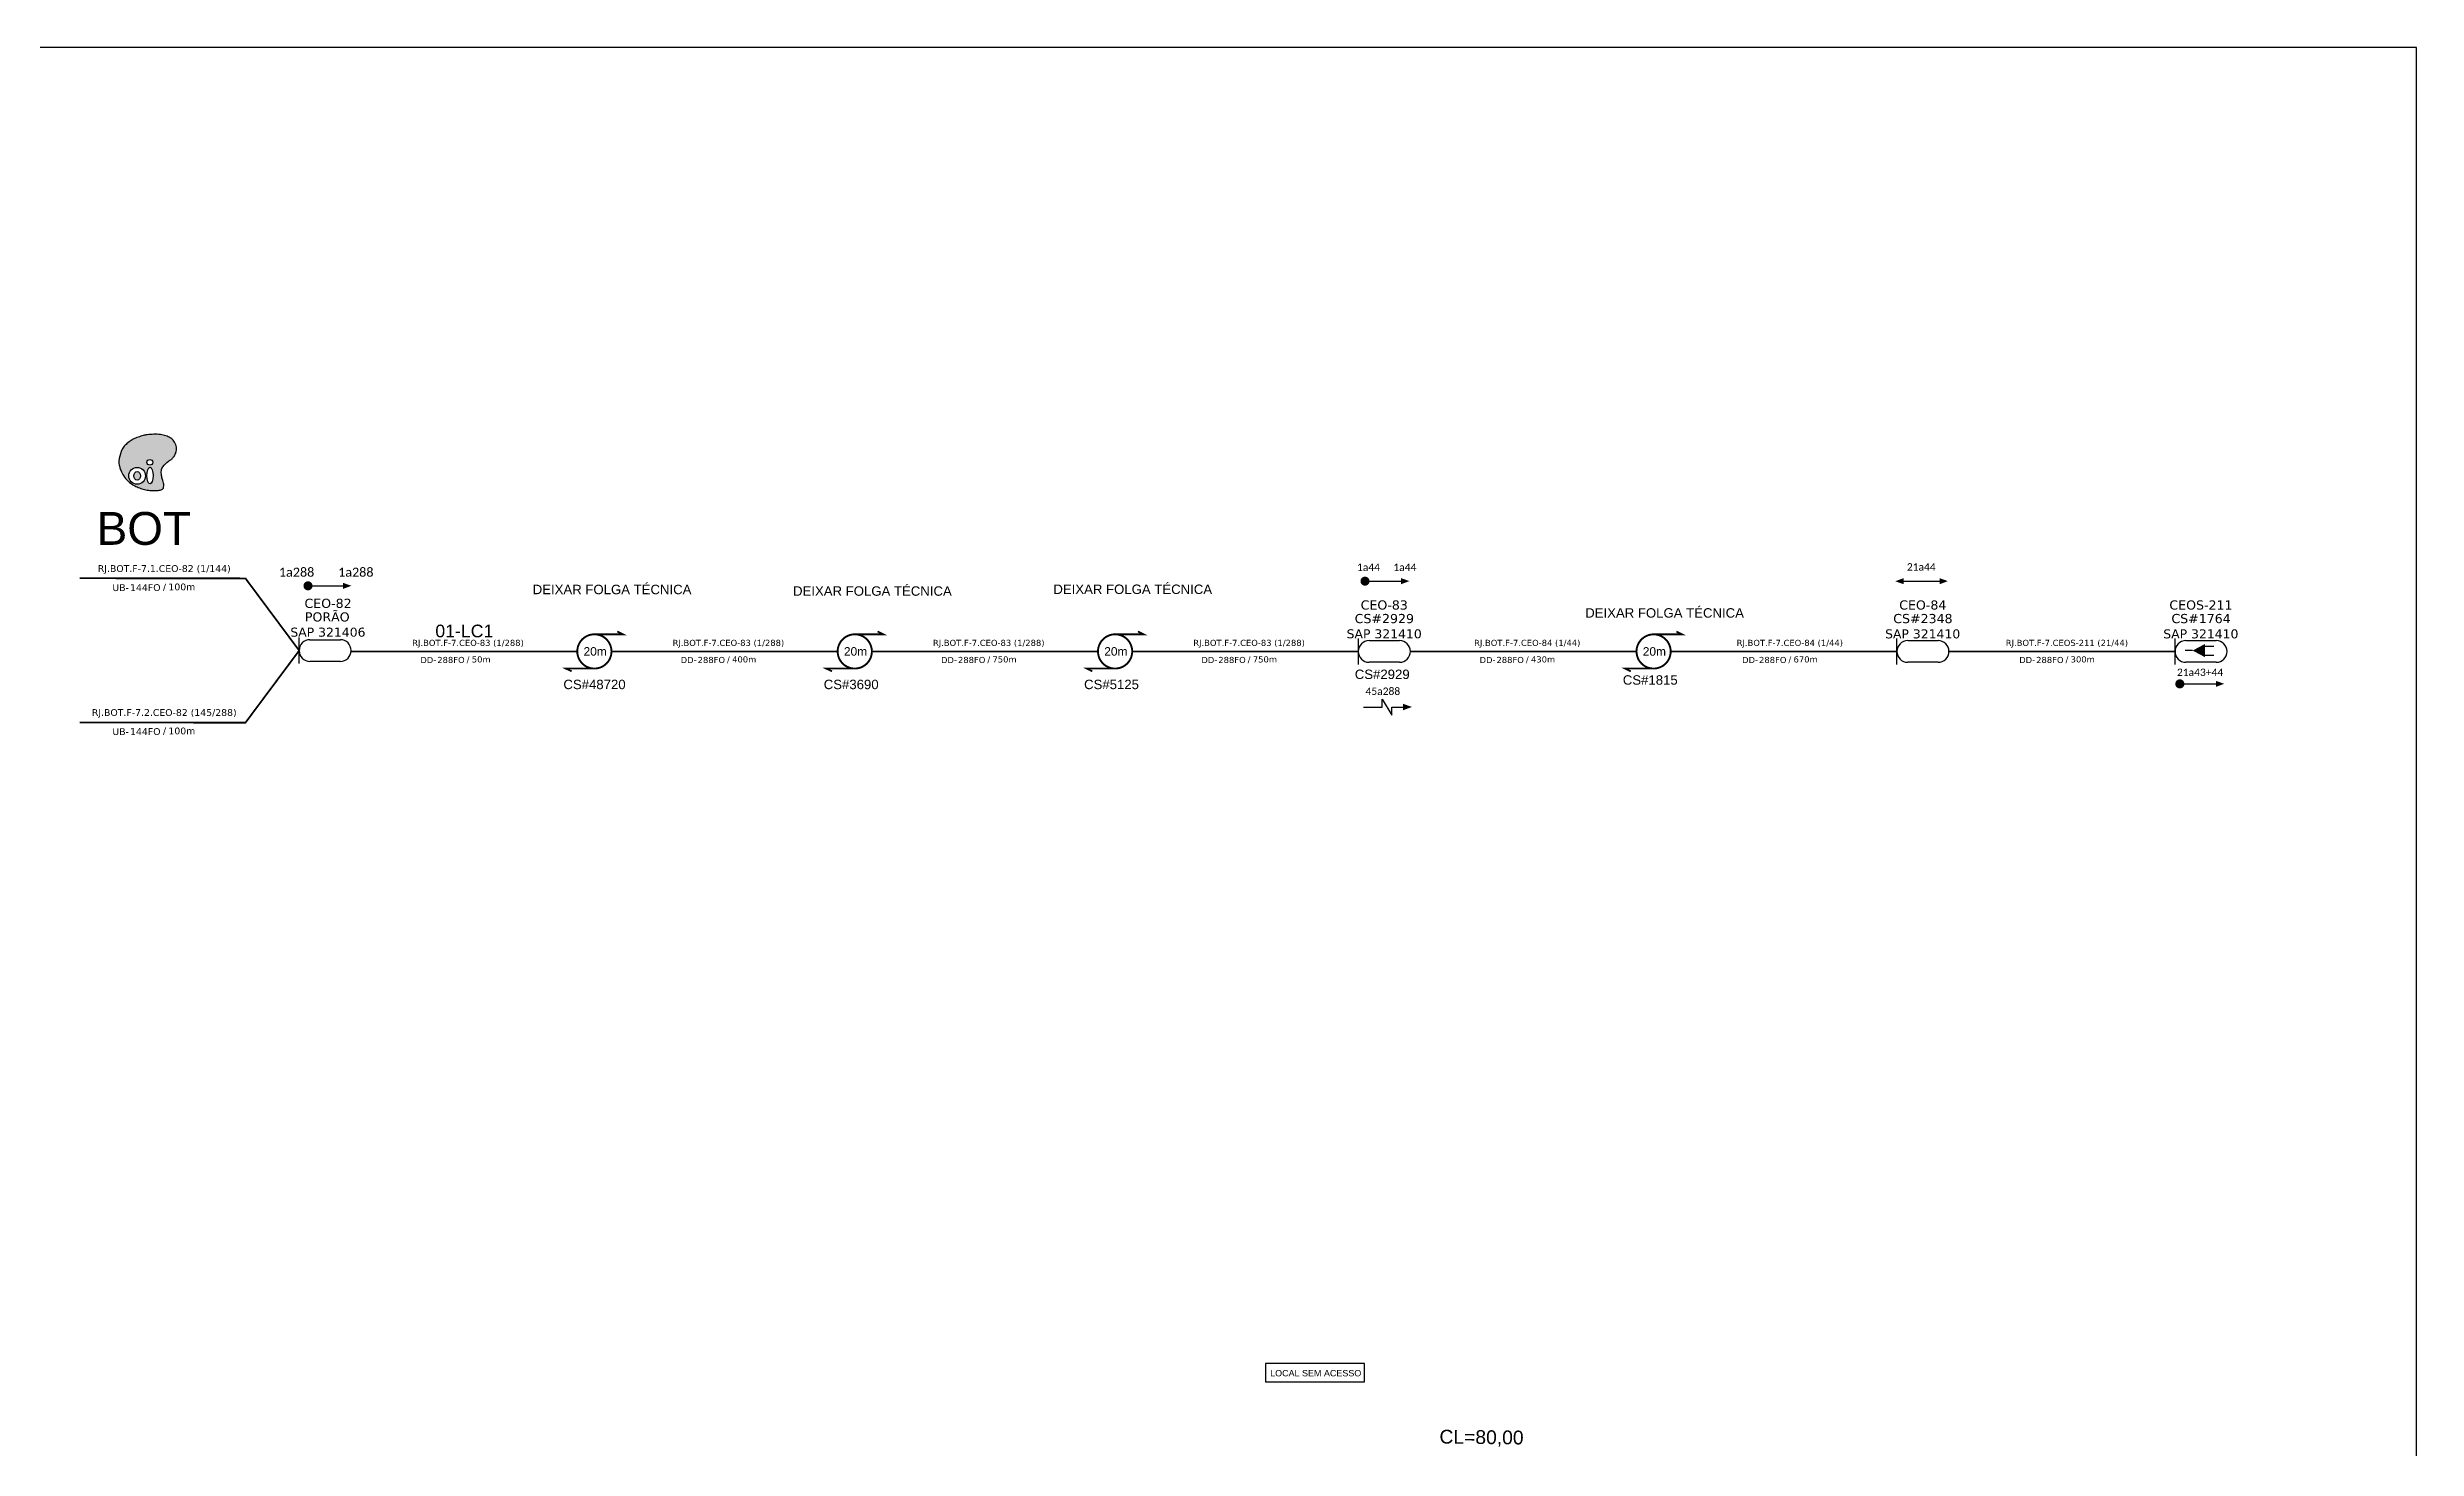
# Model space of a CAD drawing. Extents: x -89 to 1696, y 705 to 1299.
# Drawn here: x 244 to 749, y 1001 to 1299 of the extents above; entities that cross this region are included whole.
import ezdxf
from ezdxf.enums import TextEntityAlignment as Align

# ---------------------------------------------------------------- set-up
doc = ezdxf.new("R2010")
doc.units = 0
doc.linetypes.add('ARILSUPP', pattern=[2.98, 1.42, -0.71, 0.14, -0.71])
for name, color, linetype in [('20.4-CEO', 1, 'Continuous'), ('20.4-CEOS', 1, 'Continuous'), ('20.5-CABO AÉREO', 1, 'Continuous'), ('CEO', 5, 'Continuous'), ('LC1', 3, 'Continuous'), ('Meio Fio', 7, 'Continuous'), ('METRAGEM', 92, 'Continuous'), ('SETA', 7, 'Continuous')]:
    doc.layers.add(name, color=color, linetype=linetype)
doc.layers.add('40.1-ETIQUETAS', color=1, linetype='Continuous', lineweight=20)
doc.styles.add('ARIAL', font='arial.ttf')
doc.styles.add('siredit', font='verdana.ttf')
doc.styles.get("Standard").update_dxf_attribs({"font": 'arial.ttf'})

# ---------------------------------------------------------------- blocks, each defined once
blk = doc.blocks.new('OI')
h = blk.add_hatch(color=40)
edge = h.paths.add_edge_path()
edge.add_spline(control_points=[(4.35, -0.67), (3.92, -0.99), (3.26, -1.5), (2.81, -2.59), (2.9, -3.5), (3.06, -4.27), (3.31, -4.85), (3.37, -5.39), (3.4, -5.88), (3.2, -6.4), (2.54, -6.61), (1.65, -6.63), (0.55, -6.67), (-0.56, -6.42), (-1.61, -6.14), (-2.77, -5.61), (-3.92, -4.77), (-4.89, -3.7), (-5.34, -2.65), (-5.6, -1.94), (-5.85, -0.96), (-5.71, 0.47), (-5.1, 2.02), (-4.14, 3.02), (-3.3, 3.61), (-2.37, 4.16), (-1.36, 4.44), (-0.56, 4.7), (0.79, 4.85), (2.24, 4.97), (3.79, 4.57), (4.67, 4.21), (5.44, 3.65), (5.76, 2.99), (6.03, 2.21), (6.01, 1.46), (5.72, 0.64), (5.31, 0.08), (4.88, -0.38), (4.51, -0.55), (4.35, -0.67)], knot_values=[0, 0, 0, 0, 1.60434, 2.417191, 3.427595, 4.282808, 4.776746, 5.304182, 5.888771, 6.258406, 6.858137, 7.79129, 8.986195, 10.124242, 11.187857, 12.242908, 13.953784, 15.414161, 16.515391, 17.349188, 17.675853, 19.552021, 21.515531, 22.568638, 23.63245, 24.621084, 25.782718, 26.745347, 27.142653, 29.870543, 31.004649, 31.921532, 32.709589, 33.801391, 34.042471, 35.192333, 35.971461, 36.628871, 37.254359, 37.836911, 37.836911, 37.836911, 37.836911], degree=3, periodic=0)
h.paths.add_polyline_path([(1.13, -0.87, -1), (-0.04, -0.87, -1)], flags=16)
edge = h.paths.add_edge_path(flags=16)
edge.add_ellipse((0.56, -3.59), major_axis=(-0.02, 1.71), ratio=0.361305, start_angle=0, end_angle=360)
h.paths.add_polyline_path([(-0.36, -3.62, -1), (-3.8, -3.62, -1)], flags=16)
edge = h.paths.add_edge_path(flags=0)
edge.add_ellipse((-2.08, -3.62), major_axis=(0, 0.885), ratio=0.758294, start_angle=0, end_angle=360)
at = {"color": 40}
for centre, radius in [((-2.08, -3.62), 1.72), ((0.54, -0.87), 0.587)]:
    blk.add_circle(centre, radius, dxfattribs=at)
blk.add_ellipse((-2.08, -3.62), major_axis=(0, 0.885), ratio=0.758294, start_param=-3.141592653589792, end_param=3.141592653589792, dxfattribs=at)
blk.add_ellipse((0.56, -3.59), major_axis=(-0.02, 1.71), ratio=0.361305, dxfattribs=at)
at = {"color": 40, "start_tangent": (-0.800898, -0.598801), "end_tangent": (-0.800898, -0.598801)}
blk.add_spline([(4.35, -0.67), (3.2, -1.78), (2.9, -2.54), (2.92, -3.55), (3.12, -4.38), (3.28, -4.85), (3.37, -5.37), (3.35, -5.95), (3.2, -6.29), (2.66, -6.55), (1.73, -6.63), (0.54, -6.62), (-0.58, -6.41), (-1.6, -6.11), (-2.56, -5.67), (-3.95, -4.67), (-4.89, -3.56), (-5.37, -2.56), (-5.64, -1.78), (-5.72, -1.46), (-5.63, 0.42), (-4.84, 2.22), (-4.13, 2.99), (-3.27, 3.62), (-2.4, 4.09), (-1.3, 4.47), (-0.37, 4.72), (0.02, 4.77), (2.75, 4.8), (3.85, 4.53), (4.69, 4.16), (5.31, 3.68), (5.85, 2.73), (5.93, 2.5), (5.94, 1.35), (5.67, 0.62), (5.29, 0.08), (4.84, -0.36), (4.35, -0.67)], degree=3, dxfattribs=at)
blk = doc.blocks.new('ETIQUETA_RS5F')
at = {"layer": '40.1-ETIQUETAS', "color": 0, "style": 'siredit'}
blk.add_text('/', height=1.5, dxfattribs=at).set_placement((1.58, -1.95), align=Align.MIDDLE_RIGHT)
for tag, p in [('ETIQUETA_R_SECUNDARIA', (1.21, 2.1)), ('ETIQUETA_R_PRIMARIA', (1.21, 4.1)), ('F_ATIVAS/F_MORTAS', (1.14, -4.24))]:
    blk.add_attdef(tag, text='', height=1.5, dxfattribs=at).set_placement(p, align=Align.MIDDLE_CENTER)
for tag, p in [('TIPO_CABO', (-6.58, -2.12)), ('CAP_CABO', (0.4, -2.09))]:
    blk.add_attdef(tag, text='', height=1.5, dxfattribs=at).set_placement(p, align=Align.MIDDLE_RIGHT)
blk.add_attdef('METROS', text='', height=1.5, dxfattribs=at).set_placement((2.14, -1.95), align=Align.MIDDLE_LEFT)
for tag, p in [('FUSÃO_1', (0.85, -8.39)), ('FUSÃO_2', (0.85, -10.6)), ('FUSÃO_3', (0.85, -12.93)), ('FUSÃO_4', (0.85, -15.14)), ('FUSÃO_5', (0.85, -17.16))]:
    blk.add_attdef(tag, text='', height=1.5, dxfattribs=at).set_placement(p, align=Align.CENTER)

msp = doc.modelspace()

# ---------------------------------------------------------------- linework, layer by layer
msp.add_lwpolyline([(-89.32, 705.02), (749.25, 705.02), (749.25, 1299.02), (-89.32, 1299.02), (-89.32, 705.02)])
at = {"color": 7}
for points, const_width in [([(299.48, 1184.32, 1), (300.44, 1184.33, 1)], 0.964), ([(524.7, 1185.32, 1), (525.66, 1185.33, 1)], 0.964), ([(360.98, 1174, 1.000012), (360.98, 1166.71, 0.999978)], 0.405), ([(416.46, 1174, 1.000012), (416.46, 1166.71, 0.999978)], 0.405), ([(471.93, 1174, 1.000012), (471.93, 1166.71, 0.999978)], 0.405), ([(586.67, 1173.99, 1.000012), (586.67, 1166.71, 0.999978)], 0.405), ([(698.31, 1163.44, 1), (699.28, 1163.45, 1)], 0.964)]:
    msp.add_lwpolyline(points, format="xyb", close=True, dxfattribs=dict(at, const_width=const_width))
for points in [[(525.18, 1185.33), (532.87, 1185.33)], [(639.92, 1185.32), (647.62, 1185.32)], [(698.8, 1163.45), (706.49, 1163.45)], [(528.86, 1158.5), (528.86, 1160.21), (530.89, 1156.8), (530.89, 1158.5)]]:
    msp.add_lwpolyline(points, dxfattribs=at)
at = {"color": 7, "const_width": 0.379}
for points in [[(360.98, 1174), (367.05, 1174), (365.84, 1174.61)], [(416.46, 1174), (422.53, 1174), (421.31, 1174.61)], [(471.93, 1174), (478, 1174), (476.79, 1174.61)], [(586.67, 1173.99), (592.74, 1173.99), (591.53, 1174.6)], [(360.98, 1166.71), (354.91, 1166.71), (356.13, 1166.11)], [(416.46, 1166.71), (410.38, 1166.71), (411.6, 1166.11)], [(471.93, 1166.71), (465.86, 1166.71), (467.07, 1166.11)], [(586.67, 1166.71), (580.6, 1166.71), (581.81, 1166.1)]]:
    msp.add_lwpolyline(points, dxfattribs=at)
at = {"layer": '20.4-CEO', "color": 7}
for p, q in [((300.38, 1172.85), (306.85, 1172.85)), ((306.85, 1168.24), (300.38, 1168.24))]:
    msp.add_line(p, q, dxfattribs=at)
at = {"layer": '20.4-CEO', "color": 7, "const_width": 0.385}
for points in [[(251.34, 1185.95), (286.64, 1185.91), (298.08, 1170.54)], [(251.34, 1155.21), (286.64, 1155.19), (298.08, 1170.54)]]:
    msp.add_lwpolyline(points, dxfattribs=at)
at = {"layer": '20.4-CEO', "color": 7}
msp.add_lwpolyline([(298.08, 1167.76), (298.08, 1173.33)], dxfattribs=at)
for centre, start, end in [((300.38, 1170.54), 90, 270), ((306.85, 1170.54), 270, 90)]:
    msp.add_arc(centre, 2.31, start, end, dxfattribs=at)
at = {"layer": '20.4-CEOS', "color": 7}
for p, q in [((526.06, 1172.66), (532.53, 1172.66)), ((640.81, 1172.66), (647.28, 1172.66)), ((700.08, 1172.66), (706.55, 1172.66)), ((532.53, 1168.05), (526.06, 1168.05)), ((647.28, 1168.04), (640.81, 1168.04)), ((706.55, 1168.04), (700.08, 1168.04))]:
    msp.add_line(p, q, dxfattribs=at)
for points in [[(523.76, 1167.58), (523.76, 1173.14)], [(638.5, 1167.57), (638.5, 1173.13)], [(697.77, 1167.57), (697.77, 1173.13)], [(704.07, 1171.46), (706.03, 1171.46)], [(701.52, 1170.54), (699.96, 1170.54)], [(704.07, 1169.54), (706.03, 1169.54)]]:
    msp.add_lwpolyline(points, dxfattribs=at)
msp.add_lwpolyline([(701.52, 1170.54, 0, 2.85, 0), (704.19, 1170.54, 2.85, 2.85, 0)], format="xyseb", dxfattribs=at)
for centre, start, end in [((526.06, 1170.36), 90, 270), ((532.53, 1170.36), 270, 90), ((640.81, 1170.35), 90, 270), ((647.28, 1170.35), 270, 90), ((700.08, 1170.35), 90, 270), ((706.55, 1170.35), 270, 90)]:
    msp.add_arc(centre, 2.31, start, end, dxfattribs=at)
at = {"layer": '20.5-CABO AÉREO', "color": 7, "ltscale": 8, "const_width": 0.385}
for points in [[(309.15, 1170.36), (357.34, 1170.36)], [(364.63, 1170.36), (412.81, 1170.36)], [(420.1, 1170.36), (468.29, 1170.36)], [(475.57, 1170.36), (523.76, 1170.36)], [(534.84, 1170.36), (583.03, 1170.36)], [(590.31, 1170.35), (638.5, 1170.35)], [(649.58, 1170.35), (697.77, 1170.35)]]:
    msp.add_lwpolyline(points, dxfattribs=at)
at = {"layer": 'Meio Fio', "color": 3}
msp.add_lwpolyline([(525.04, 1018.67), (504, 1018.67), (504, 1014.78), (525.04, 1014.78)], close=True, dxfattribs=at)
at = {"layer": 'SETA', "color": 7}
for points in [[(299.96, 1184.33), (308.34, 1184.33)], [(524.86, 1158.5), (528.86, 1158.5)], [(530.89, 1158.5), (533.97, 1158.5)]]:
    msp.add_lwpolyline(points, dxfattribs=at)
for points in [[(307.42, 1184.97), (309.19, 1184.34), (307.43, 1183.68)], [(532.87, 1185.97), (534.64, 1185.34), (532.88, 1184.68)], [(639.93, 1184.68), (638.16, 1185.31), (639.92, 1185.96)], [(647.61, 1185.96), (649.38, 1185.33), (647.62, 1184.68)], [(706.48, 1164.09), (708.25, 1163.46), (706.49, 1162.8)], [(533.24, 1159.22), (535.18, 1158.52), (533.24, 1157.81)]]:
    msp.add_solid(points, dxfattribs=at)

# ---------------------------------------------------------------- block references
at = {"color": 7, "xscale": 1.041124426468638, "yscale": 1.041124410871372, "zscale": 1.041124416571699, "rotation": 0.1532885625447552}
msp.add_blockref('OI', (265.7, 1211.54), dxfattribs=at)
at = {"layer": '40.1-ETIQUETAS', "color": 7}
ref = msp.add_blockref('ETIQUETA_RS5F', (268.19, 1185.98), dxfattribs=dict(at, xscale=0.963737477195954, yscale=0.963737477195954, zscale=0.963737477195954))
ref.add_attrib('ETIQUETA_R_SECUNDARIA', 'RJ.BOT.F-7.1.CEO-82 (1/144)', dxfattribs={"color": 0, "height": 1.4456, "style": 'siredit'}).set_placement((269.33, 1188.01), align=Align.MIDDLE_CENTER)
ref.add_attrib('TIPO_CABO', 'UB-', dxfattribs={"color": 0, "height": 1.446, "style": 'siredit'}).set_placement((261.81, 1183.94), align=Align.MIDDLE_RIGHT)
ref.add_attrib('CAP_CABO', '144FO', dxfattribs={"color": 0, "height": 1.446, "style": 'siredit'}).set_placement((268.54, 1183.96), align=Align.MIDDLE_RIGHT)
ref.add_attrib('METROS', '100m', dxfattribs={"color": 0, "height": 1.446, "style": 'siredit'}).set_placement((270.22, 1184.1), align=Align.MIDDLE_LEFT)
ref = msp.add_blockref('ETIQUETA_RS5F', (333, 1170.36), dxfattribs=dict(at, xscale=0.8673637294763643, yscale=0.8673637294763643, zscale=0.8673637294763643))
ref.add_attrib('ETIQUETA_R_SECUNDARIA', 'RJ.BOT.F-7.CEO-83 (1/288)', dxfattribs={"color": 0, "height": 1.301, "style": 'siredit'}).set_placement((334.05, 1172.18), align=Align.MIDDLE_CENTER)
ref.add_attrib('TIPO_CABO', 'DD-', dxfattribs={"color": 0, "height": 1.301, "style": 'siredit'}).set_placement((327.29, 1168.52), align=Align.MIDDLE_RIGHT)
ref.add_attrib('CAP_CABO', '288FO', dxfattribs={"color": 0, "height": 1.301, "style": 'siredit'}).set_placement((333.34, 1168.54), align=Align.MIDDLE_RIGHT)
ref.add_attrib('METROS', '50m', dxfattribs={"color": 0, "height": 1.301, "style": 'siredit'}).set_placement((334.86, 1168.66), align=Align.MIDDLE_LEFT)
ref = msp.add_blockref('ETIQUETA_RS5F', (388.47, 1170.36), dxfattribs=dict(at, xscale=0.8673637294763643, yscale=0.8673637294763643, zscale=0.8673637294763643))
ref.add_attrib('ETIQUETA_R_SECUNDARIA', 'RJ.BOT.F-7.CEO-83 (1/288)', dxfattribs={"color": 0, "height": 1.301, "style": 'siredit'}).set_placement((389.53, 1172.18), align=Align.MIDDLE_CENTER)
ref.add_attrib('TIPO_CABO', 'DD-', dxfattribs={"color": 0, "height": 1.301, "style": 'siredit'}).set_placement((382.76, 1168.52), align=Align.MIDDLE_RIGHT)
ref.add_attrib('CAP_CABO', '288FO', dxfattribs={"color": 0, "height": 1.301, "style": 'siredit'}).set_placement((388.82, 1168.54), align=Align.MIDDLE_RIGHT)
ref.add_attrib('METROS', '400m', dxfattribs={"color": 0, "height": 1.301, "style": 'siredit'}).set_placement((390.33, 1168.66), align=Align.MIDDLE_LEFT)
ref = msp.add_blockref('ETIQUETA_RS5F', (443.95, 1170.36), dxfattribs=dict(at, xscale=0.8673637294763643, yscale=0.8673637294763643, zscale=0.8673637294763643))
ref.add_attrib('ETIQUETA_R_SECUNDARIA', 'RJ.BOT.F-7.CEO-83 (1/288)', dxfattribs={"color": 0, "height": 1.301, "style": 'siredit'}).set_placement((445, 1172.18), align=Align.MIDDLE_CENTER)
ref.add_attrib('TIPO_CABO', 'DD-', dxfattribs={"color": 0, "height": 1.301, "style": 'siredit'}).set_placement((438.23, 1168.52), align=Align.MIDDLE_RIGHT)
ref.add_attrib('CAP_CABO', '288FO', dxfattribs={"color": 0, "height": 1.301, "style": 'siredit'}).set_placement((444.29, 1168.54), align=Align.MIDDLE_RIGHT)
ref.add_attrib('METROS', '750m', dxfattribs={"color": 0, "height": 1.301, "style": 'siredit'}).set_placement((445.8, 1168.66), align=Align.MIDDLE_LEFT)
ref = msp.add_blockref('ETIQUETA_RS5F', (499.42, 1170.36), dxfattribs=dict(at, xscale=0.8673637294763643, yscale=0.8673637294763643, zscale=0.8673637294763643))
ref.add_attrib('ETIQUETA_R_SECUNDARIA', 'RJ.BOT.F-7.CEO-83 (1/288)', dxfattribs={"color": 0, "height": 1.301, "style": 'siredit'}).set_placement((500.47, 1172.18), align=Align.MIDDLE_CENTER)
ref.add_attrib('TIPO_CABO', 'DD-', dxfattribs={"color": 0, "height": 1.301, "style": 'siredit'}).set_placement((493.71, 1168.52), align=Align.MIDDLE_RIGHT)
ref.add_attrib('CAP_CABO', '288FO', dxfattribs={"color": 0, "height": 1.301, "style": 'siredit'}).set_placement((499.76, 1168.54), align=Align.MIDDLE_RIGHT)
ref.add_attrib('METROS', '750m', dxfattribs={"color": 0, "height": 1.301, "style": 'siredit'}).set_placement((501.28, 1168.66), align=Align.MIDDLE_LEFT)
ref = msp.add_blockref('ETIQUETA_RS5F', (558.69, 1170.36), dxfattribs=dict(at, xscale=0.8673637294763643, yscale=0.8673637294763643, zscale=0.8673637294763643))
ref.add_attrib('ETIQUETA_R_SECUNDARIA', 'RJ.BOT.F-7.CEO-84 (1/44)', dxfattribs={"color": 0, "height": 1.301, "style": 'siredit'}).set_placement((559.74, 1172.18), align=Align.MIDDLE_CENTER)
ref.add_attrib('TIPO_CABO', 'DD-', dxfattribs={"color": 0, "height": 1.301, "style": 'siredit'}).set_placement((552.98, 1168.52), align=Align.MIDDLE_RIGHT)
ref.add_attrib('CAP_CABO', '288FO', dxfattribs={"color": 0, "height": 1.301, "style": 'siredit'}).set_placement((559.03, 1168.54), align=Align.MIDDLE_RIGHT)
ref.add_attrib('METROS', '430m', dxfattribs={"color": 0, "height": 1.301, "style": 'siredit'}).set_placement((560.55, 1168.66), align=Align.MIDDLE_LEFT)
ref = msp.add_blockref('ETIQUETA_RS5F', (614.63, 1170.35), dxfattribs=dict(at, xscale=0.8673637294763643, yscale=0.8673637294763643, zscale=0.8673637294763643))
ref.add_attrib('ETIQUETA_R_SECUNDARIA', 'RJ.BOT.F-7.CEO-84 (1/44)', dxfattribs={"color": 0, "height": 1.301, "style": 'siredit'}).set_placement((615.69, 1172.18), align=Align.MIDDLE_CENTER)
ref.add_attrib('TIPO_CABO', 'DD-', dxfattribs={"color": 0, "height": 1.301, "style": 'siredit'}).set_placement((608.92, 1168.52), align=Align.MIDDLE_RIGHT)
ref.add_attrib('CAP_CABO', '288FO', dxfattribs={"color": 0, "height": 1.301, "style": 'siredit'}).set_placement((614.98, 1168.54), align=Align.MIDDLE_RIGHT)
ref.add_attrib('METROS', '670m', dxfattribs={"color": 0, "height": 1.301, "style": 'siredit'}).set_placement((616.49, 1168.66), align=Align.MIDDLE_LEFT)
ref = msp.add_blockref('ETIQUETA_RS5F', (673.67, 1170.35), dxfattribs=dict(at, xscale=0.8673637294763643, yscale=0.8673637294763643, zscale=0.8673637294763643))
ref.add_attrib('ETIQUETA_R_SECUNDARIA', 'RJ.BOT.F-7.CEOS-211 (21/44)', dxfattribs={"color": 0, "height": 1.301, "style": 'siredit'}).set_placement((674.73, 1172.18), align=Align.MIDDLE_CENTER)
ref.add_attrib('TIPO_CABO', 'DD-', dxfattribs={"color": 0, "height": 1.301, "style": 'siredit'}).set_placement((667.96, 1168.52), align=Align.MIDDLE_RIGHT)
ref.add_attrib('CAP_CABO', '288FO', dxfattribs={"color": 0, "height": 1.301, "style": 'siredit'}).set_placement((674.02, 1168.54), align=Align.MIDDLE_RIGHT)
ref.add_attrib('METROS', '300m', dxfattribs={"color": 0, "height": 1.301, "style": 'siredit'}).set_placement((675.53, 1168.66), align=Align.MIDDLE_LEFT)
ref = msp.add_blockref('ETIQUETA_RS5F', (268.19, 1155.31), dxfattribs=dict(at, xscale=0.963737477195954, yscale=0.963737477195954, zscale=0.963737477195954))
ref.add_attrib('ETIQUETA_R_SECUNDARIA', 'RJ.BOT.F-7.2.CEO-82 (145/288)', dxfattribs={"color": 0, "height": 1.4456, "style": 'siredit'}).set_placement((269.33, 1157.34), align=Align.MIDDLE_CENTER)
ref.add_attrib('TIPO_CABO', 'UB-', dxfattribs={"color": 0, "height": 1.446, "style": 'siredit'}).set_placement((261.81, 1153.27), align=Align.MIDDLE_RIGHT)
ref.add_attrib('CAP_CABO', '144FO', dxfattribs={"color": 0, "height": 1.446, "style": 'siredit'}).set_placement((268.54, 1153.29), align=Align.MIDDLE_RIGHT)
ref.add_attrib('METROS', '100m', dxfattribs={"color": 0, "height": 1.446, "style": 'siredit'}).set_placement((270.22, 1153.42), align=Align.MIDDLE_LEFT)

# ---------------------------------------------------------------- texts
at = {"color": 7, "style": 'ARIAL'}
msp.add_text('BOT', height=6.994, dxfattribs=at).set_placement((254.94, 1193.06))
for s, height, p in [('DEIXAR FOLGA TÉCNICA', 2.0079, (347.84, 1182.55)), ('DEIXAR FOLGA TÉCNICA', 2.0079, (403.31, 1182.22)), ('DEIXAR FOLGA TÉCNICA', 2.0079, (458.78, 1182.6)), ('DEIXAR FOLGA TÉCNICA', 2.0079, (572.1, 1177.56)), ('CS#2929', 2.008, (523, 1164.48)), ('CS#48720', 2.008, (354.38, 1162.32)), ('CS#3690', 2.008, (409.85, 1162.32)), ('CS#5125', 2.008, (465.32, 1162.32)), ('CS#1815', 2.008, (580.11, 1163.27))]:
    msp.add_text(s, height=height, rotation=359.9867, dxfattribs=at).set_placement(p)
at = {"color": 7}
for p in [(358.67, 1169.45), (414.15, 1169.45), (469.62, 1169.45), (584.36, 1169.44)]:
    msp.add_text('20m', height=1.821, dxfattribs=at).set_placement(p)
at = {"color": 7, "char_height": 1.9275, "width": 142.2898, "attachment_point": 5, "rotation": 359.9166}
for insert in [(297.53, 1187.23), (310.15, 1187.23)]:
    msp.add_mtext('{\\fCalibri|b0|i0|c0|p34;\\C256;1a288}', dxfattribs=dict(at, insert=insert))
at = {"color": 3, "insert": (504.97, 1017.3), "char_height": 1.3667, "width": 67.0389, "attachment_point": 1, "style": 'ARIAL'}
msp.add_mtext('LOCAL SEM ACESSO', dxfattribs=at)
at = {"layer": '20.4-CEO', "color": 7, "style": 'siredit'}
for s, height, p in [('CEO-82', 1.954, (304.23, 1180.6)), ('PORÃO', 1.954, (304.06, 1177.71)), ('          SAP 321406', 1.9275, (300, 1174.46))]:
    msp.add_text(s, height=height, dxfattribs=at).set_placement(p, align=Align.MIDDLE_CENTER)
at = {"layer": '20.4-CEOS', "color": 7, "style": 'siredit'}
for s, height, p in [('CS#2929', 1.954, (529.3, 1177.36)), ('CS#2348', 1.954, (644.05, 1177.36)), ('CS#1764', 1.954, (703.32, 1177.36)), ('SAP 321410', 1.927, (529.26, 1174.11)), ('SAP 321410', 1.927, (644, 1174.1)), ('SAP 321410', 1.927, (703.27, 1174.1))]:
    msp.add_text(s, height=height, dxfattribs=at).set_placement(p, align=Align.MIDDLE_CENTER)
at = {"layer": '40.1-ETIQUETAS', "color": 7, "char_height": 1.5738, "width": 26.8831, "attachment_point": 5, "style": 'ARIAL'}
for s, insert in [('{\\fCalibri|b0|i0|c0|p34;1a44}', (525.91, 1188.28)), ('{\\fCalibri|b0|i0|c0|p34;1a44}', (533.67, 1188.28)), ('{\\fCalibri|b0|i0|c0|p34;21a44}', (643.7, 1188.35)), ('\\fCalibri|b0|i0|c0|p34;21a43+44', (703.11, 1165.9)), ('{\\fCalibri|b0|i0|c0|p34;45a288}', (528.98, 1161.87))]:
    msp.add_mtext(s, dxfattribs=dict(at, insert=insert))
at = {"layer": 'CEO', "color": 7, "style": 'siredit'}
for s, p in [('CEO-83', (529.28, 1180.25)), ('CEO-84', (644.03, 1180.25)), ('CEOS-211', (703.3, 1180.25))]:
    msp.add_text(s, height=1.954, dxfattribs=at).set_placement(p, align=Align.MIDDLE_CENTER)
at = {"layer": 'LC1', "color": 7, "linetype": 'ARILSUPP', "style": 'ARIAL'}
msp.add_text('01-LC1', height=2.698, dxfattribs=at).set_placement((333.27, 1174.71), align=Align.MIDDLE_CENTER)
at = {"layer": 'METRAGEM', "style": 'ARIAL'}
msp.add_attdef('CL=80,00', text='(XX/YY)', height=2.941, rotation=359.3244, dxfattribs=at).set_placement((549.99, 1001.53), align=Align.CENTER)

doc.saveas('drawing.dxf')
